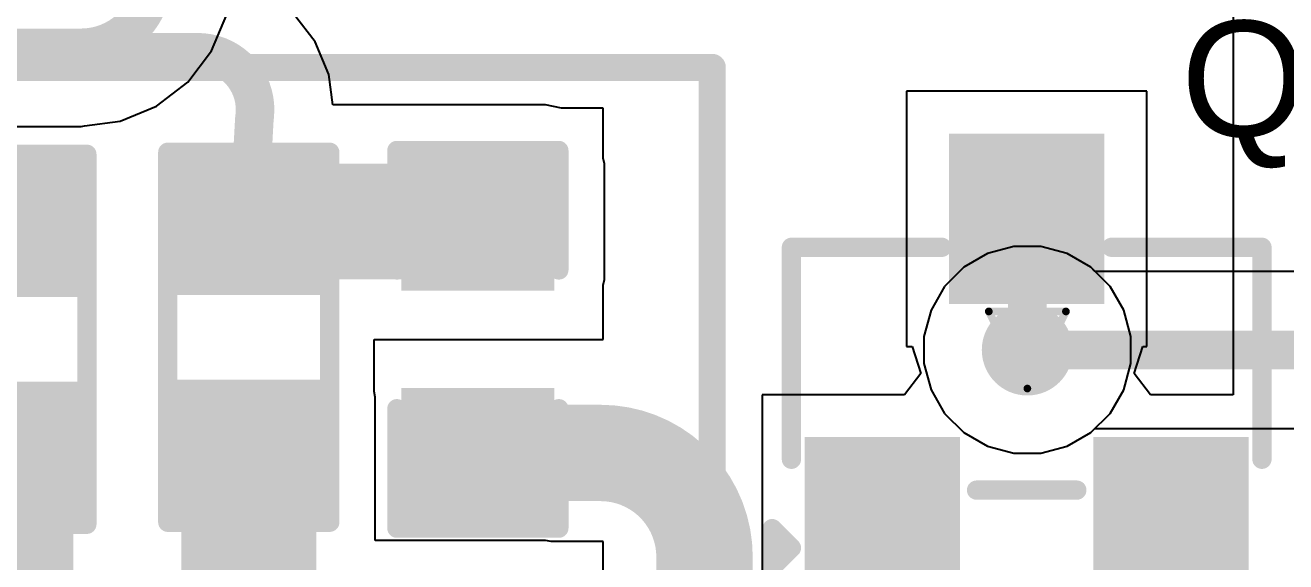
# Model space of a CAD drawing. Header units: inches. Extents: x 0 to 35.2, y -0.7 to 15.9.
# Drawn here: x 1.9384 to 2.2652, y 0.5126 to 0.6519 of the extents above; entities that cross this region are included whole.
import ezdxf

# ---------------------------------------------------------------- set-up
doc = ezdxf.new("R2010")
doc.units = ezdxf.units.IN
doc.header["$MEASUREMENT"] = 0
for name, color, linetype in [('Bottom Layer', 5, 'Continuous'), ('Drill Drawing', 1, 'Continuous'), ('GND1', 16, 'Continuous'), ('GND2', 76, 'Continuous'), ('Top Layer', 1, 'Continuous'), ('Top Overlay', 2, 'Continuous'), ('Top Paste', 8, 'Continuous'), ('Top Solder', 216, 'Continuous'), ('Via Holes', 16, 'Continuous')]:
    doc.layers.add(name, color=color, linetype=linetype)
doc.styles.add('Arial', font='', dxfattribs={"height": 0.2})
doc.styles.get('Arial').set_extended_font_data('Arial')

# ---------------------------------------------------------------- blocks, each defined once
blk = doc.blocks.new('R___0603_49')
at = {"layer": 'Top Layer'}
for points in [[(-0.015, 0.0175), (-0.015, -0.0175), (-0.045, -0.0175), (-0.045, 0.0175)], [(0.045, 0.0175), (0.045, -0.0175), (0.015, -0.0175), (0.015, 0.0175)]]:
    blk.add_hatch(color=1, dxfattribs=at).paths.add_polyline_path(points)
at = {"layer": 'Top Paste'}
for points in [[(-0.015, 0.0175), (-0.015, -0.0175), (-0.045, -0.0175), (-0.045, 0.0175)], [(0.045, 0.0175), (0.045, -0.0175), (0.015, -0.0175), (0.015, 0.0175)]]:
    blk.add_hatch(color=8, dxfattribs=at).paths.add_polyline_path(points)
at = {"layer": 'Top Solder'}
for points in [[(-0.011, 0.0215), (-0.011, -0.0215), (-0.049, -0.0215), (-0.049, 0.0215)], [(0.049, 0.0215), (0.049, -0.0215), (0.011, -0.0215), (0.011, 0.0215)]]:
    blk.add_hatch(color=216, dxfattribs=at).paths.add_polyline_path(points)
at = {"layer": 'Top Overlay'}
for points in [[(-0.048, 0.021, 0.005, 0.005, 0), (0.048, 0.021, 0.005, 0.005, 0)], [(-0.048, 0.021, 0.005, 0.005, 0), (-0.048, -0.021, 0.005, 0.005, 0)], [(0.048, 0.021, 0.005, 0.005, 0), (0.048, -0.021, 0.005, 0.005, 0)], [(-0.048, -0.021, 0.005, 0.005, 0), (0.048, -0.021, 0.005, 0.005, 0)]]:
    blk.add_lwpolyline(points, format="xyseb", dxfattribs=at)
for points in [[(-0.04925, 0.021, 0.0025, 0.0025, 1), (-0.04675, 0.021, 0.0025, 0.0025, 1)], [(-0.04925, 0.021, 0.0025, 0.0025, 1), (-0.04675, 0.021, 0.0025, 0.0025, 1)], [(0.04675, 0.021, 0.0025, 0.0025, 1), (0.04925, 0.021, 0.0025, 0.0025, 1)], [(0.04675, 0.021, 0.0025, 0.0025, 1), (0.04925, 0.021, 0.0025, 0.0025, 1)], [(-0.04925, -0.021, 0.0025, 0.0025, 1), (-0.04675, -0.021, 0.0025, 0.0025, 1)], [(-0.04925, -0.021, 0.0025, 0.0025, 1), (-0.04675, -0.021, 0.0025, 0.0025, 1)], [(0.04675, -0.021, 0.0025, 0.0025, 1), (0.04925, -0.021, 0.0025, 0.0025, 1)], [(0.04675, -0.021, 0.0025, 0.0025, 1), (0.04925, -0.021, 0.0025, 0.0025, 1)]]:
    blk.add_lwpolyline(points, format="xyseb", close=True, dxfattribs=at)
blk = doc.blocks.new('R___0603_57')
at = {"layer": 'Top Layer'}
for points in [[(-0.015, 0.0175), (-0.015, -0.0175), (-0.045, -0.0175), (-0.045, 0.0175)], [(0.045, 0.0175), (0.045, -0.0175), (0.015, -0.0175), (0.015, 0.0175)]]:
    blk.add_hatch(color=1, dxfattribs=at).paths.add_polyline_path(points)
at = {"layer": 'Top Paste'}
for points in [[(-0.015, 0.0175), (-0.015, -0.0175), (-0.045, -0.0175), (-0.045, 0.0175)], [(0.045, 0.0175), (0.045, -0.0175), (0.015, -0.0175), (0.015, 0.0175)]]:
    blk.add_hatch(color=8, dxfattribs=at).paths.add_polyline_path(points)
at = {"layer": 'Top Solder'}
for points in [[(-0.011, 0.0215), (-0.011, -0.0215), (-0.049, -0.0215), (-0.049, 0.0215)], [(0.049, 0.0215), (0.049, -0.0215), (0.011, -0.0215), (0.011, 0.0215)]]:
    blk.add_hatch(color=216, dxfattribs=at).paths.add_polyline_path(points)
at = {"layer": 'Top Overlay'}
for points in [[(-0.048, 0.021, 0.005, 0.005, 0), (0.048, 0.021, 0.005, 0.005, 0)], [(-0.048, 0.021, 0.005, 0.005, 0), (-0.048, -0.021, 0.005, 0.005, 0)], [(0.048, 0.021, 0.005, 0.005, 0), (0.048, -0.021, 0.005, 0.005, 0)], [(-0.048, -0.021, 0.005, 0.005, 0), (0.048, -0.021, 0.005, 0.005, 0)]]:
    blk.add_lwpolyline(points, format="xyseb", dxfattribs=at)
for points in [[(-0.04925, 0.021, 0.0025, 0.0025, 1), (-0.04675, 0.021, 0.0025, 0.0025, 1)], [(-0.04925, 0.021, 0.0025, 0.0025, 1), (-0.04675, 0.021, 0.0025, 0.0025, 1)], [(0.04675, 0.021, 0.0025, 0.0025, 1), (0.04925, 0.021, 0.0025, 0.0025, 1)], [(0.04675, 0.021, 0.0025, 0.0025, 1), (0.04925, 0.021, 0.0025, 0.0025, 1)], [(-0.04925, -0.021, 0.0025, 0.0025, 1), (-0.04675, -0.021, 0.0025, 0.0025, 1)], [(-0.04925, -0.021, 0.0025, 0.0025, 1), (-0.04675, -0.021, 0.0025, 0.0025, 1)], [(0.04675, -0.021, 0.0025, 0.0025, 1), (0.04925, -0.021, 0.0025, 0.0025, 1)], [(0.04675, -0.021, 0.0025, 0.0025, 1), (0.04925, -0.021, 0.0025, 0.0025, 1)]]:
    blk.add_lwpolyline(points, format="xyseb", close=True, dxfattribs=at)
blk = doc.blocks.new('SOT_23_106')
at = {"layer": 'Top Layer'}
for points in [[(-0.01614, 0.05748), (0.01614, 0.05748), (0.01614, 0.02126), (-0.01614, 0.02126)], [(-0.05354, -0.02126), (-0.02126, -0.02126), (-0.02126, -0.05748), (-0.05354, -0.05748)], [(0.02126, -0.02126), (0.05354, -0.02126), (0.05354, -0.05748), (0.02126, -0.05748)]]:
    blk.add_hatch(color=1, dxfattribs=at).paths.add_polyline_path(points)
at = {"layer": 'Top Paste'}
for points in [[(-0.01614, 0.05748), (0.01614, 0.05748), (0.01614, 0.02126), (-0.01614, 0.02126)], [(-0.05354, -0.02126), (-0.02126, -0.02126), (-0.02126, -0.05748), (-0.05354, -0.05748)], [(0.02126, -0.02126), (0.05354, -0.02126), (0.05354, -0.05748), (0.02126, -0.05748)]]:
    blk.add_hatch(color=8, dxfattribs=at).paths.add_polyline_path(points)
at = {"layer": 'Top Solder'}
for points in [[(-0.02014, 0.06148), (0.02014, 0.06148), (0.02014, 0.01726), (-0.02014, 0.01726)], [(-0.05754, -0.01726), (-0.01726, -0.01726), (-0.01726, -0.06148), (-0.05754, -0.06148)], [(0.01726, -0.01726), (0.05754, -0.01726), (0.05754, -0.06148), (0.01726, -0.06148)]]:
    blk.add_hatch(color=216, dxfattribs=at).paths.add_polyline_path(points)
at = {"layer": 'Top Overlay'}
for points in [[(-0.061, -0.023, 0.005, 0.005, 0), (-0.061, 0.032, 0.005, 0.005, 0)], [(-0.061, 0.032, 0.005, 0.005, 0), (-0.022, 0.032, 0.005, 0.005, 0)], [(0.022, 0.032, 0.005, 0.005, 0), (0.061, 0.032, 0.005, 0.005, 0)], [(0.061, -0.023, 0.005, 0.005, 0), (0.061, 0.032, 0.005, 0.005, 0)], [(-0.013, -0.031, 0.005, 0.005, 0), (0.013, -0.031, 0.005, 0.005, 0)], [(-0.066, -0.041, 0.005, 0.005, 0), (-0.061, -0.046, 0.005, 0.005, 0)], [(-0.066, -0.051, 0.005, 0.005, 0), (-0.066, -0.041, 0.005, 0.005, 0)], [(-0.066, -0.051, 0.005, 0.005, 0), (-0.061, -0.046, 0.005, 0.005, 0)]]:
    blk.add_lwpolyline(points, format="xyseb", dxfattribs=at)
for points in [[(-0.06225, 0.032, 0.0025, 0.0025, 1), (-0.05975, 0.032, 0.0025, 0.0025, 1)], [(-0.06225, 0.032, 0.0025, 0.0025, 1), (-0.05975, 0.032, 0.0025, 0.0025, 1)], [(-0.02325, 0.032, 0.0025, 0.0025, 1), (-0.02075, 0.032, 0.0025, 0.0025, 1)], [(0.02075, 0.032, 0.0025, 0.0025, 1), (0.02325, 0.032, 0.0025, 0.0025, 1)], [(0.05975, 0.032, 0.0025, 0.0025, 1), (0.06225, 0.032, 0.0025, 0.0025, 1)], [(0.05975, 0.032, 0.0025, 0.0025, 1), (0.06225, 0.032, 0.0025, 0.0025, 1)], [(-0.06225, -0.023, 0.0025, 0.0025, 1), (-0.05975, -0.023, 0.0025, 0.0025, 1)], [(0.05975, -0.023, 0.0025, 0.0025, 1), (0.06225, -0.023, 0.0025, 0.0025, 1)], [(-0.01425, -0.031, 0.0025, 0.0025, 1), (-0.01175, -0.031, 0.0025, 0.0025, 1)], [(0.01175, -0.031, 0.0025, 0.0025, 1), (0.01425, -0.031, 0.0025, 0.0025, 1)], [(-0.06725, -0.041, 0.0025, 0.0025, 1), (-0.06475, -0.041, 0.0025, 0.0025, 1)], [(-0.06725, -0.041, 0.0025, 0.0025, 1), (-0.06475, -0.041, 0.0025, 0.0025, 1)], [(-0.06225, -0.046, 0.0025, 0.0025, 1), (-0.05975, -0.046, 0.0025, 0.0025, 1)], [(-0.06225, -0.046, 0.0025, 0.0025, 1), (-0.05975, -0.046, 0.0025, 0.0025, 1)], [(-0.06725, -0.051, 0.0025, 0.0025, 1), (-0.06475, -0.051, 0.0025, 0.0025, 1)], [(-0.06725, -0.051, 0.0025, 0.0025, 1), (-0.06475, -0.051, 0.0025, 0.0025, 1)]]:
    blk.add_lwpolyline(points, format="xyseb", close=True, dxfattribs=at)
blk = doc.blocks.new('C___0603_143')
at = {"layer": 'Top Layer'}
for points in [[(-0.015, 0.0175), (-0.015, -0.0175), (-0.045, -0.0175), (-0.045, 0.0175)], [(0.045, 0.0175), (0.045, -0.0175), (0.015, -0.0175), (0.015, 0.0175)]]:
    blk.add_hatch(color=1, dxfattribs=at).paths.add_polyline_path(points)
at = {"layer": 'Top Paste'}
for points in [[(-0.015, 0.0175), (-0.015, -0.0175), (-0.045, -0.0175), (-0.045, 0.0175)], [(0.045, 0.0175), (0.045, -0.0175), (0.015, -0.0175), (0.015, 0.0175)]]:
    blk.add_hatch(color=8, dxfattribs=at).paths.add_polyline_path(points)
at = {"layer": 'Top Solder'}
for points in [[(-0.01264, 0.01986), (-0.01264, -0.01986), (-0.04736, -0.01986), (-0.04736, 0.01986)], [(0.04736, 0.01986), (0.04736, -0.01986), (0.01264, -0.01986), (0.01264, 0.01986)]]:
    blk.add_hatch(color=216, dxfattribs=at).paths.add_polyline_path(points)
at = {"layer": 'Top Overlay'}
for points in [[(-0.018, 0.021, 0.005, 0.005, 0), (-0.049, 0.021, 0.005, 0.005, 0)], [(-0.049, -0.021, 0.005, 0.005, 0), (-0.049, 0.021, 0.005, 0.005, 0)], [(0.049, 0.021, 0.005, 0.005, 0), (0.018, 0.021, 0.005, 0.005, 0)], [(0.049, -0.021, 0.005, 0.005, 0), (0.049, 0.021, 0.005, 0.005, 0)], [(-0.018, -0.021, 0.005, 0.005, 0), (-0.049, -0.021, 0.005, 0.005, 0)], [(0.049, -0.021, 0.005, 0.005, 0), (0.018, -0.021, 0.005, 0.005, 0)]]:
    blk.add_lwpolyline(points, format="xyseb", dxfattribs=at)
for points in [[(-0.05025, 0.021, 0.0025, 0.0025, 1), (-0.04775, 0.021, 0.0025, 0.0025, 1)], [(-0.05025, 0.021, 0.0025, 0.0025, 1), (-0.04775, 0.021, 0.0025, 0.0025, 1)], [(-0.01925, 0.021, 0.0025, 0.0025, 1), (-0.01675, 0.021, 0.0025, 0.0025, 1)], [(0.01675, 0.021, 0.0025, 0.0025, 1), (0.01925, 0.021, 0.0025, 0.0025, 1)], [(0.04775, 0.021, 0.0025, 0.0025, 1), (0.05025, 0.021, 0.0025, 0.0025, 1)], [(0.04775, 0.021, 0.0025, 0.0025, 1), (0.05025, 0.021, 0.0025, 0.0025, 1)], [(-0.05025, -0.021, 0.0025, 0.0025, 1), (-0.04775, -0.021, 0.0025, 0.0025, 1)], [(-0.05025, -0.021, 0.0025, 0.0025, 1), (-0.04775, -0.021, 0.0025, 0.0025, 1)], [(-0.01925, -0.021, 0.0025, 0.0025, 1), (-0.01675, -0.021, 0.0025, 0.0025, 1)], [(0.01675, -0.021, 0.0025, 0.0025, 1), (0.01925, -0.021, 0.0025, 0.0025, 1)], [(0.04775, -0.021, 0.0025, 0.0025, 1), (0.05025, -0.021, 0.0025, 0.0025, 1)], [(0.04775, -0.021, 0.0025, 0.0025, 1), (0.05025, -0.021, 0.0025, 0.0025, 1)]]:
    blk.add_lwpolyline(points, format="xyseb", close=True, dxfattribs=at)

msp = doc.modelspace()

# ---------------------------------------------------------------- hatches: boundary and pattern name
at = {"layer": 'Bottom Layer'}
h = msp.add_hatch(color=5, dxfattribs=at)
edge = h.paths.add_edge_path()
edge.add_arc((2.19821, 0.5676), 0.01181, 0, 360)
at = {"layer": 'GND1'}
h = msp.add_hatch(color=16, dxfattribs=at)
edge = h.paths.add_edge_path()
edge.add_arc((2.19821, 0.5676), 0.01181, 0, 360)
at = {"layer": 'GND2'}
h = msp.add_hatch(color=76, dxfattribs=at)
edge = h.paths.add_edge_path()
edge.add_arc((2.19821, 0.5676), 0.01181, 0, 360)
at = {"layer": 'Top Layer'}
for points in [[(1.85645, 0.58537), (1.95085, 0.58537), (1.95085, 0.61537), (1.85645, 0.61537)], [(1.97884, 0.5859), (2.07324, 0.5859), (2.07324, 0.6159), (1.97884, 0.6159)], [(1.91585, 0.47237), (1.95085, 0.47237), (1.95085, 0.55537), (1.91585, 0.55537)], [(2.01384, 0.55536), (1.97884, 0.55536), (1.97884, 0.47236), (2.01384, 0.47236)], [(2.23075, 0.45821), (2.24875, 0.45821), (2.24875, 0.52287), (2.23075, 0.52287)]]:
    msp.add_hatch(color=1, dxfattribs=at).paths.add_polyline_path(points)
h = msp.add_hatch(color=1, dxfattribs=at)
edge = h.paths.add_edge_path()
edge.add_arc((2.19821, 0.5676), 0.01181, 0, 360)
at = {"layer": 'Via Holes'}
h = msp.add_hatch(color=7, dxfattribs=at)
edge = h.paths.add_edge_path()
edge.add_arc((2.19821, 0.5676), 0.00591, 0, 360)

# ---------------------------------------------------------------- linework, layer by layer
at = {"layer": 'Bottom Layer'}
for p, q in [((1.98671, 0.64521), (1.99062, 0.65464)), ((1.9805, 0.63712), (1.98671, 0.64521)), ((1.9724, 0.6309), (1.9805, 0.63712)), ((1.96297, 0.627), (1.9724, 0.6309)), ((1.60315, 0.62561), (1.95286, 0.62561)), ((1.95286, 0.62561), (1.95371, 0.62578)), ((1.95371, 0.62578), (1.96297, 0.627)), ((2.18787, 0.59259), (2.18175, 0.58906)), ((2.19469, 0.59441), (2.18787, 0.59259)), ((2.20174, 0.59441), (2.19469, 0.59441)), ((2.20856, 0.59259), (2.20174, 0.59441)), ((2.21468, 0.58906), (2.20856, 0.59259)), ((2.18175, 0.58906), (2.17676, 0.58407)), ((2.21967, 0.58407), (2.21468, 0.58906)), ((2.17676, 0.58407), (2.17323, 0.57795)), ((2.2232, 0.57795), (2.21967, 0.58407)), ((2.17323, 0.57795), (2.1714, 0.57113)), ((2.22503, 0.57113), (2.2232, 0.57795)), ((2.1714, 0.57113), (2.1714, 0.56407)), ((2.22503, 0.56407), (2.22503, 0.57113)), ((2.1714, 0.56407), (2.17323, 0.55725)), ((2.2232, 0.55725), (2.22503, 0.56407)), ((2.17323, 0.55725), (2.17676, 0.55114)), ((2.21967, 0.55114), (2.2232, 0.55725)), ((2.17676, 0.55114), (2.18175, 0.54615)), ((2.21468, 0.54615), (2.21967, 0.55114)), ((2.18175, 0.54615), (2.18787, 0.54262)), ((2.20856, 0.54262), (2.21468, 0.54615)), ((2.18787, 0.54262), (2.19469, 0.54079)), ((2.20174, 0.54079), (2.20856, 0.54262)), ((2.19469, 0.54079), (2.20174, 0.54079))]:
    msp.add_line(p, q, dxfattribs=at)
for points in [[(1.97162, 0.66476, 0.01, 0.01, -0.414214), (1.95286, 0.646, 0.01, 0.01, 0)], [(1.60315, 0.646, 0.01, 0.01, 0), (1.95286, 0.646, 0.01, 0.01, 0)]]:
    msp.add_lwpolyline(points, format="xyseb", dxfattribs=at)
msp.add_lwpolyline([(1.95036, 0.646, 0.005, 0.005, 1), (1.95536, 0.646, 0.005, 0.005, 1)], format="xyseb", close=True, dxfattribs=at)
msp.add_lwpolyline([(1.95036, 0.646, 0.005, 0.005, 1), (1.95536, 0.646, 0.005, 0.005, 1)], format="xyseb", close=True, dxfattribs=at)
at = {"layer": 'Drill Drawing'}
for points in [[(2.18771, 0.5776, 0.001, 0.001, 1), (2.18872, 0.5776, 0.001, 0.001, 1)], [(2.18771, 0.5776, 0.001, 0.001, 1), (2.18872, 0.5776, 0.001, 0.001, 1)], [(2.20771, 0.5776, 0.001, 0.001, 1), (2.20872, 0.5776, 0.001, 0.001, 1)], [(2.20771, 0.5776, 0.001, 0.001, 1), (2.20872, 0.5776, 0.001, 0.001, 1)], [(2.19772, 0.5576, 0.001, 0.001, 1), (2.19871, 0.5576, 0.001, 0.001, 1)], [(2.19772, 0.5576, 0.001, 0.001, 1), (2.19871, 0.5576, 0.001, 0.001, 1)]]:
    msp.add_lwpolyline(points, format="xyseb", close=True, dxfattribs=at)
for points in [[(2.18822, 0.5776, 0.002, 0.002, 0), (2.20822, 0.5776, 0.002, 0.002, 0)], [(2.18822, 0.5776, 0.002, 0.002, 0), (2.19821, 0.5576, 0.002, 0.002, 0)], [(2.19821, 0.5576, 0.002, 0.002, 0), (2.20822, 0.5776, 0.002, 0.002, 0)]]:
    msp.add_lwpolyline(points, format="xyseb", dxfattribs=at)
at = {"layer": 'GND1'}
for p, q in [((2.18787, 0.59259), (2.18175, 0.58906)), ((2.19469, 0.59441), (2.18787, 0.59259)), ((2.20174, 0.59441), (2.19469, 0.59441)), ((2.20856, 0.59259), (2.20174, 0.59441)), ((2.21468, 0.58906), (2.20856, 0.59259)), ((2.18175, 0.58906), (2.17676, 0.58407)), ((2.21967, 0.58407), (2.21468, 0.58906)), ((2.17676, 0.58407), (2.17323, 0.57795)), ((2.2232, 0.57795), (2.21967, 0.58407)), ((2.17323, 0.57795), (2.1714, 0.57113)), ((2.22503, 0.57113), (2.2232, 0.57795)), ((2.1714, 0.57113), (2.1714, 0.56407)), ((2.22503, 0.56407), (2.22503, 0.57113)), ((2.1714, 0.56407), (2.17323, 0.55725)), ((2.2232, 0.55725), (2.22503, 0.56407)), ((2.17323, 0.55725), (2.17676, 0.55114)), ((2.21967, 0.55114), (2.2232, 0.55725)), ((2.17676, 0.55114), (2.18175, 0.54615)), ((2.21468, 0.54615), (2.21967, 0.55114)), ((2.18175, 0.54615), (2.18787, 0.54262)), ((2.20856, 0.54262), (2.21468, 0.54615)), ((2.18787, 0.54262), (2.19469, 0.54079)), ((2.20174, 0.54079), (2.20856, 0.54262)), ((2.19469, 0.54079), (2.20174, 0.54079))]:
    msp.add_line(p, q, dxfattribs=at)
at = {"layer": 'GND2'}
for p, q in [((2.18787, 0.59259), (2.18175, 0.58906)), ((2.19469, 0.59441), (2.18787, 0.59259)), ((2.20174, 0.59441), (2.19469, 0.59441)), ((2.20856, 0.59259), (2.20174, 0.59441)), ((2.21468, 0.58906), (2.20856, 0.59259)), ((2.18175, 0.58906), (2.17676, 0.58407)), ((2.21574, 0.588), (2.21468, 0.58906)), ((2.27905, 0.588), (2.21574, 0.588)), ((2.17676, 0.58407), (2.17323, 0.57795)), ((2.17323, 0.57795), (2.1714, 0.57113)), ((2.1714, 0.57113), (2.1714, 0.56407)), ((2.1714, 0.56407), (2.17323, 0.55725)), ((2.17323, 0.55725), (2.17676, 0.55114)), ((2.17676, 0.55114), (2.18175, 0.54615)), ((2.18175, 0.54615), (2.18787, 0.54262)), ((2.20856, 0.54262), (2.21468, 0.54615)), ((2.21468, 0.54615), (2.21574, 0.54721)), ((2.21574, 0.54721), (2.46741, 0.54721)), ((2.18787, 0.54262), (2.19469, 0.54079)), ((2.20174, 0.54079), (2.20856, 0.54262)), ((2.19469, 0.54079), (2.20174, 0.54079))]:
    msp.add_line(p, q, dxfattribs=at)
msp.add_lwpolyline([(2.19821, 0.5676, 0.01, 0.01, 0), (2.46741, 0.5676, 0.01, 0.01, 0)], format="xyseb", dxfattribs=at)
msp.add_lwpolyline([(2.19571, 0.5676, 0.005, 0.005, 1), (2.20072, 0.5676, 0.005, 0.005, 1)], format="xyseb", close=True, dxfattribs=at)
at = {"layer": 'Top Layer'}
for p, q in [((2.25158, 0.70419), (2.25158, 0.55598)), ((2.01356, 0.64755), (2.00796, 0.65484)), ((2.01707, 0.63907), (2.01356, 0.64755)), ((2.01811, 0.63119), (2.01707, 0.63907)), ((2.22918, 0.63472), (2.16689, 0.63472)), ((2.16689, 0.63472), (2.16689, 0.5685)), ((2.22918, 0.5685), (2.22918, 0.63472)), ((2.07324, 0.63119), (2.01811, 0.63119)), ((2.07739, 0.63036), (2.07324, 0.63119)), ((2.08824, 0.63036), (2.07739, 0.63036)), ((2.08824, 0.61737), (2.08824, 0.63036)), ((2.08854, 0.6159), (2.08824, 0.61737)), ((2.08854, 0.5859), (2.08854, 0.6159)), ((2.08824, 0.58442), (2.08854, 0.5859)), ((2.08824, 0.57036), (2.08824, 0.58442)), ((2.02884, 0.55683), (2.02884, 0.57036)), ((2.02884, 0.57036), (2.08824, 0.57036)), ((2.16689, 0.5685), (2.16832, 0.5685)), ((2.16832, 0.5685), (2.17056, 0.5615)), ((2.22587, 0.5615), (2.22811, 0.5685)), ((2.22811, 0.5685), (2.22918, 0.5685)), ((2.17056, 0.5615), (2.16633, 0.55598)), ((2.2301, 0.55598), (2.22587, 0.5615)), ((2.02914, 0.55536), (2.02884, 0.55683)), ((2.16633, 0.55598), (2.12949, 0.55598)), ((2.12949, 0.55598), (2.12949, 0.48976)), ((2.25158, 0.55598), (2.2301, 0.55598)), ((2.02914, 0.51817), (2.02914, 0.55536)), ((2.07324, 0.51817), (2.02914, 0.51817)), ((2.07472, 0.51787), (2.07324, 0.51817)), ((2.08824, 0.51787), (2.07472, 0.51787)), ((2.08824, 0.50435), (2.08824, 0.51787))]:
    msp.add_line(p, q, dxfattribs=at)
for points in [[(1.88289, 0.64485, 0.01, 0.01, 0), (1.98303, 0.64485, 0.01, 0.01, 0)], [(1.98303, 0.64485, 0.01, 0.01, 0), (1.9831, 0.64485, 0.01, 0.01, 0)], [(1.9831, 0.64485, 0.01, 0.01, -0.445039), (1.99789, 0.6284, 0.01, 0.01, 0)], [(1.99634, 0.6009, 0.01, 0.01, 0), (1.99778, 0.62742, 0.01, 0.01, 0)], [(1.99778, 0.62742, 0.01, 0.01, 0), (1.99789, 0.6284, 0.01, 0.01, 0)], [(2.19804, 0.60161, 0.01, 0.01, 0), (2.19821, 0.60143, 0.01, 0.01, 0)], [(2.19821, 0.5676, 0.01, 0.01, 0), (2.19821, 0.60143, 0.01, 0.01, 0)], [(2.06074, 0.54088, 0.025, 0.025, 0), (2.08755, 0.54088, 0.025, 0.025, 0)], [(2.08755, 0.54088, 0.025, 0.025, -0.414214), (2.11451, 0.51391, 0.025, 0.025, 0)], [(2.16063, 0.4745, 0.015, 0.015, 0), (2.16063, 0.52287, 0.015, 0.015, 0)], [(2.11451, 0.37373, 0.025, 0.025, 0), (2.11451, 0.51391, 0.025, 0.025, 0)]]:
    msp.add_lwpolyline(points, format="xyseb", dxfattribs=at)
for points in [[(1.98053, 0.64485, 0.005, 0.005, 1), (1.98553, 0.64485, 0.005, 0.005, 1)], [(1.98053, 0.64485, 0.005, 0.005, 1), (1.98553, 0.64485, 0.005, 0.005, 1)], [(1.9806, 0.64485, 0.005, 0.005, 1), (1.9856, 0.64485, 0.005, 0.005, 1)], [(1.9806, 0.64485, 0.005, 0.005, 1), (1.9856, 0.64485, 0.005, 0.005, 1)], [(1.99528, 0.62742, 0.005, 0.005, 1), (2.00028, 0.62742, 0.005, 0.005, 1)], [(1.99528, 0.62742, 0.005, 0.005, 1), (2.00028, 0.62742, 0.005, 0.005, 1)], [(1.99539, 0.6284, 0.005, 0.005, 1), (2.00039, 0.6284, 0.005, 0.005, 1)], [(1.99539, 0.6284, 0.005, 0.005, 1), (2.00039, 0.6284, 0.005, 0.005, 1)], [(1.99384, 0.6009, 0.005, 0.005, 1), (1.99884, 0.6009, 0.005, 0.005, 1)], [(2.19554, 0.60161, 0.005, 0.005, 1), (2.20054, 0.60161, 0.005, 0.005, 1)], [(2.19571, 0.60143, 0.005, 0.005, 1), (2.20072, 0.60143, 0.005, 0.005, 1)], [(2.19571, 0.60143, 0.005, 0.005, 1), (2.20072, 0.60143, 0.005, 0.005, 1)], [(2.19571, 0.5676, 0.005, 0.005, 1), (2.20072, 0.5676, 0.005, 0.005, 1)], [(2.05449, 0.54088, 0.0125, 0.0125, 1), (2.06699, 0.54088, 0.0125, 0.0125, 1)], [(2.0813, 0.54088, 0.0125, 0.0125, 1), (2.0938, 0.54088, 0.0125, 0.0125, 1)], [(2.0813, 0.54088, 0.0125, 0.0125, 1), (2.0938, 0.54088, 0.0125, 0.0125, 1)], [(2.15688, 0.52287, 0.0075, 0.0075, 1), (2.16438, 0.52287, 0.0075, 0.0075, 1)], [(2.10826, 0.51391, 0.0125, 0.0125, 1), (2.12076, 0.51391, 0.0125, 0.0125, 1)], [(2.10826, 0.51391, 0.0125, 0.0125, 1), (2.12076, 0.51391, 0.0125, 0.0125, 1)]]:
    msp.add_lwpolyline(points, format="xyseb", close=True, dxfattribs=at)
at = {"layer": 'Top Overlay'}
for points in [[(1.30177, 0.64092, 0.007, 0.007, 0), (2.11653, 0.64092, 0.007, 0.007, 0)], [(2.11653, 0.27209, 0.007, 0.007, 0), (2.11653, 0.64092, 0.007, 0.007, 0)]]:
    msp.add_lwpolyline(points, format="xyseb", dxfattribs=at)
msp.add_lwpolyline([(2.11478, 0.64092, 0.0035, 0.0035, 1), (2.11828, 0.64092, 0.0035, 0.0035, 1)], format="xyseb", close=True, dxfattribs=at)
msp.add_lwpolyline([(2.11478, 0.64092, 0.0035, 0.0035, 1), (2.11828, 0.64092, 0.0035, 0.0035, 1)], format="xyseb", close=True, dxfattribs=at)

# ---------------------------------------------------------------- block references
for name, p, rotation in [('R___0603_49', (1.99634, 0.5709), 90), ('C___0603_143', (2.05574, 0.57036), 270), ('R___0603_57', (1.93336, 0.57038), 90)]:
    msp.add_blockref(name, p, dxfattribs=dict(rotation=rotation))
msp.add_blockref('SOT_23_106', (2.19804, 0.56224))

# ---------------------------------------------------------------- texts
at = {"layer": 'Top Overlay', "style": 'Arial'}
msp.add_text('Q1', height=0.03, dxfattribs=at).set_placement((2.23801, 0.623))

doc.saveas('drawing.dxf')
